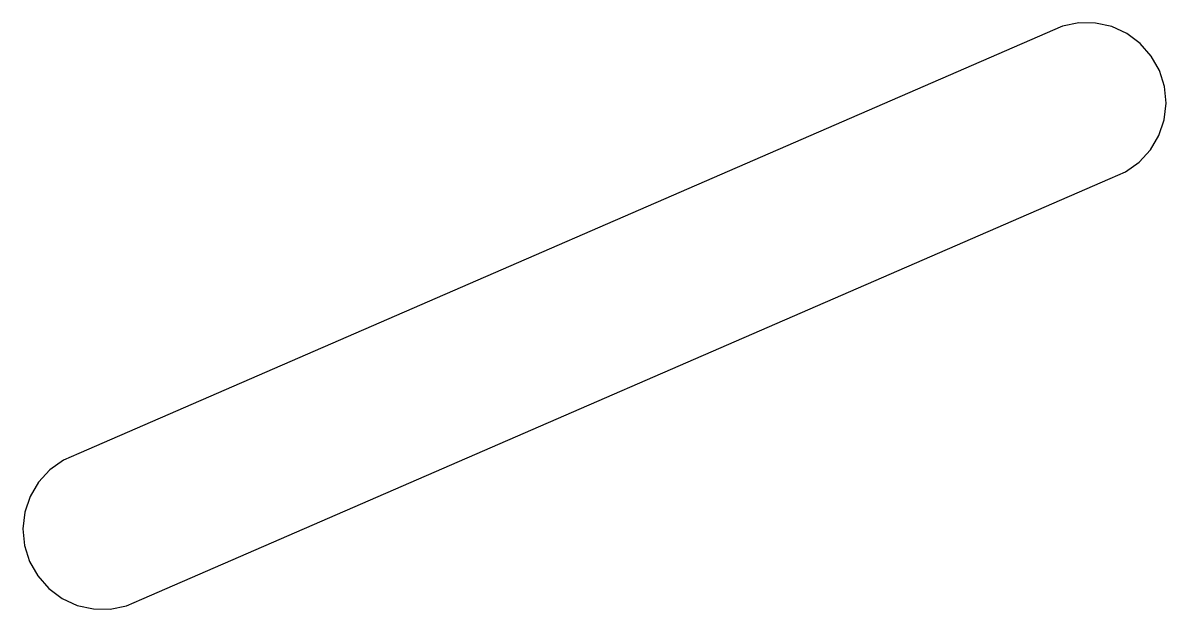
# Model space of a CAD drawing. Header units: metres. Extents: x -66.6 to 5, y -31.7 to 5.
import ezdxf

# ---------------------------------------------------------------- set-up
doc = ezdxf.new("R2010")
doc.units = ezdxf.units.M

msp = doc.modelspace()

# ---------------------------------------------------------------- linework, layer by layer
for p, q in [((-1.50078, 4.76944), (-63.107, -21.9756)), ((-0.476364, 4.97725), (-1.50078, 4.76944)), ((0.568863, 4.96753), (-0.476364, 4.97725)), ((1.58925, 4.74069), (0.568863, 4.96753)), ((2.54016, 4.30669), (1.58925, 4.74069)), ((3.38007, 3.68443), (2.54016, 4.30669)), ((4.07224, 2.90117), (3.38007, 3.68443)), ((4.58644, 1.9911), (4.07224, 2.90117)), ((4.90019, 0.994019), (4.58644, 1.9911)), ((4.99977, -0.046494), (4.90019, 0.994019)), ((4.88084, -1.08501), (4.99977, -0.046494)), ((4.5486, -2.07608), (4.88084, -1.08501)), ((4.01756, -2.97643), (4.5486, -2.07608)), ((3.31093, -3.74667), (4.01756, -2.97643)), ((2.45961, -4.35318), (3.31093, -3.74667)), ((-59.1466, -31.0982), (1.50078, -4.76944)), ((1.50078, -4.76944), (2.45961, -4.35318)), ((-63.107, -21.9756), (-64.0658, -22.3918)), ((-64.0658, -22.3918), (-64.9171, -22.9983)), ((-64.9171, -22.9983), (-65.6238, -23.7686)), ((-65.6238, -23.7686), (-66.1548, -24.6689)), ((-66.1548, -24.6689), (-66.4871, -25.66)), ((-66.4871, -25.66), (-66.606, -26.6985)), ((-66.606, -26.6985), (-66.5064, -27.739)), ((-66.5064, -27.739), (-66.1927, -28.7361)), ((-66.1927, -28.7361), (-65.6785, -29.6462)), ((-65.6785, -29.6462), (-64.9863, -30.4294)), ((-64.9863, -30.4294), (-64.1464, -31.0517)), ((-64.1464, -31.0517), (-63.1955, -31.4857)), ((-63.1955, -31.4857), (-62.1751, -31.7125)), ((-60.1054, -31.5145), (-59.1466, -31.0982)), ((-62.1751, -31.7125), (-61.1298, -31.7223)), ((-61.1298, -31.7223), (-60.1054, -31.5145))]:
    msp.add_line(p, q)

doc.saveas('drawing.dxf')
